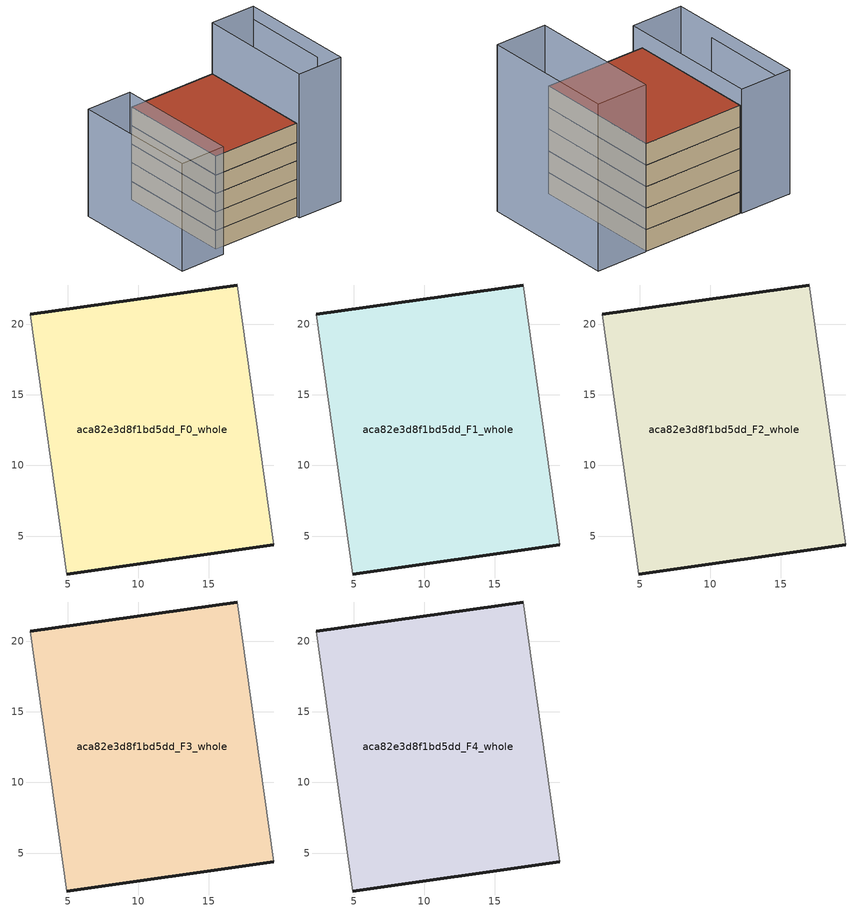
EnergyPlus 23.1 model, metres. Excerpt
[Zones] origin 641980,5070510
aca82e3d8f1bd5dd_F0_whole
 floor ground (EU_floor_Construction): 19.6,4.37 17.02,22.79 2.33,20.73 4.91,2.31 z0
 wall outside (EU_wall_Construction): 2.33,20.73 17.02,22.79 / 19.6,4.37 4.91,2.31 z0:3
 wall adiabatic (EU_wall_Construction): 17.02,22.79 19.6,4.37 / 4.91,2.31 2.33,20.73 z0:3
aca82e3d8f1bd5dd_F1_whole
 floor to aca82e3d8f1bd5dd_F0_whole (EU_floor_Construction): 19.6,4.37 17.02,22.79 2.33,20.73 4.91,2.31 z3
 wall outside (EU_wall_Construction): 2.33,20.73 17.02,22.79 / 19.6,4.37 4.91,2.31 z3:6
 wall adiabatic (EU_wall_Construction): 17.02,22.79 19.6,4.37 / 4.91,2.31 2.33,20.73 z3:6
aca82e3d8f1bd5dd_F2_whole
 floor to aca82e3d8f1bd5dd_F1_whole (EU_floor_Construction): 19.6,4.37 17.02,22.79 2.33,20.73 4.91,2.31 z6
 wall outside (EU_wall_Construction): 2.33,20.73 17.02,22.79 / 19.6,4.37 4.91,2.31 z6:9
 wall adiabatic (EU_wall_Construction): 17.02,22.79 19.6,4.37 / 4.91,2.31 2.33,20.73 z6:9
aca82e3d8f1bd5dd_F3_whole
 floor to aca82e3d8f1bd5dd_F2_whole (EU_floor_Construction): 19.6,4.37 17.02,22.79 2.33,20.73 4.91,2.31 z9
 wall outside (EU_wall_Construction): 2.33,20.73 17.02,22.79 / 19.6,4.37 4.91,2.31 z9:12
 wall adiabatic (EU_wall_Construction): 17.02,22.79 19.6,4.37 / 4.91,2.31 2.33,20.73 z9:12
aca82e3d8f1bd5dd_F4_whole
 floor to aca82e3d8f1bd5dd_F3_whole (EU_floor_Construction): 19.6,4.37 17.02,22.79 2.33,20.73 4.91,2.31 z12
 wall outside (EU_wall_Construction): 2.33,20.73 17.02,22.79 / 19.6,4.37 4.91,2.31 z12:15
 wall adiabatic (EU_wall_Construction): 17.02,22.79 19.6,4.37 / 4.91,2.31 2.33,20.73 z12:15
 roof outside (EU_roof_Construction): 17.02,22.79 19.6,4.37 4.91,2.31 2.33,20.73 z15
shading: 2.18,20.93 5.11,0.57 / 5.11,0.57 -2.38,-0.51 / -2.38,-0.51 -5.31,19.85 / -5.31,19.85 2.18,20.93 z0:17.3; 19.71,3.82 17.07,22.86 / 17.07,22.86 24.52,23.89 / 24.52,23.89 27.16,4.85 / 27.16,4.85 19.71,3.82 z0:23.2; 26.4,9.85 24.5,23.87 z0:21.1; -5.22,19.9 -3.21,5.29 z0:15.4
[Building]
EU S2 Campaign: North Axis=0; Terrain=City; Solar Distribution=FullExterior
[Site:Location]
Lyon-Bron: Latitude=45.75; Longitude=5; Time Zone=1; Elevation=198
[SizingPeriod:WeatherFileDays]
AnnualSizingPeriod: Begin Month=1; Begin Day of Month=1; End Month=12; End Day of Month=31; Day of Week for Start Day=Monday; Use Weather File Daylight Saving Period=No; Use Weather File Rain and Snow Indicators=No
[MATERIAL]
EU_InternalMass_Material: Roughness=MediumRough; Thickness=0.1; Conductivity=1; Density=1800; Specific Heat=900; Thermal Absorptance=0.9; Solar Absorptance=0.7; Visible Absorptance=0.7
[MATERIAL:NOMASS] Roughness=MediumRough; Thermal Absorptance=0.9; Solar Absorptance=0.7; Visible Absorptance=0.7
Name | Thermal Resistance
EU_wall_NoMass | 0.776494
EU_roof_NoMass | 0.486893
EU_floor_NoMass | 0.421597
[CONSTRUCTION]
EU_wall_Construction: EU_wall_NoMass
EU_roof_Construction: EU_roof_NoMass
EU_floor_Construction: EU_floor_NoMass
EU_InternalMass_Construction: EU_InternalMass_Material
[ZONE] Type=1; Multiplier=1; Ceiling Height=autocalculate; Volume=827.867; Floor Area=autocalculate; Part of Total Floor Area=Yes
aca82e3d8f1bd5dd_F0_whole; aca82e3d8f1bd5dd_F1_whole; aca82e3d8f1bd5dd_F2_whole; aca82e3d8f1bd5dd_F3_whole; aca82e3d8f1bd5dd_F4_whole
[INTERNALMASS] Construction=EU_InternalMass_Construction; Surface Area=275.956
Name | Zone or ZoneList
aca82e3d8f1bd5dd_F0_whole_EU_InternalMass | aca82e3d8f1bd5dd_F0_whole
aca82e3d8f1bd5dd_F1_whole_EU_InternalMass | aca82e3d8f1bd5dd_F1_whole
aca82e3d8f1bd5dd_F2_whole_EU_InternalMass | aca82e3d8f1bd5dd_F2_whole
aca82e3d8f1bd5dd_F3_whole_EU_InternalMass | aca82e3d8f1bd5dd_F3_whole
aca82e3d8f1bd5dd_F4_whole_EU_InternalMass | aca82e3d8f1bd5dd_F4_whole
[OTHEREQUIPMENT] Fuel Type=Electricity; Design Level Calculation Method=Watts/Area; Power per Zone Floor Area=1; Fraction Latent=0; Fraction Radiant=0; Fraction Lost=0; Carbon Dioxide Generation Rate=0; EndUse Subcategory=EU_Step8_InternalGains
Name | Zone or ZoneList or Space or SpaceList | Schedule
EU_Step8_InternalGain_aca82e3d8f1bd5dd_F0_whole_f000 | aca82e3d8f1bd5dd_F0_whole | EU_Step8_GainSchedule_aca82e3d8f1bd5dd_F0_whole_f000
EU_Step8_InternalGain_aca82e3d8f1bd5dd_F1_whole_f000 | aca82e3d8f1bd5dd_F1_whole | EU_Step8_GainSchedule_aca82e3d8f1bd5dd_F1_whole_f000
EU_Step8_InternalGain_aca82e3d8f1bd5dd_F2_whole_f000 | aca82e3d8f1bd5dd_F2_whole | EU_Step8_GainSchedule_aca82e3d8f1bd5dd_F2_whole_f000
EU_Step8_InternalGain_aca82e3d8f1bd5dd_F3_whole_f000 | aca82e3d8f1bd5dd_F3_whole | EU_Step8_GainSchedule_aca82e3d8f1bd5dd_F3_whole_f000
EU_Step8_InternalGain_aca82e3d8f1bd5dd_F4_whole_f000 | aca82e3d8f1bd5dd_F4_whole | EU_Step8_GainSchedule_aca82e3d8f1bd5dd_F4_whole_f000
[ZONEVENTILATION:DESIGNFLOWRATE] Schedule=EU_AlwaysOn; Design Flow Rate Calculation Method=AirChanges/Hour; Air Changes per Hour=0.693814; Ventilation Type=Natural; Fan Pressure Rise=0; Fan Total Efficiency=1; Constant Term Coefficient=1; Temperature Term Coefficient=0; Velocity Term Coefficient=0; Velocity Squared Term Coefficient=0; Minimum Indoor Temperature=-100; Maximum Indoor Temperature=100; Delta Temperature=-100; Minimum Outdoor Temperature=-100; Maximum Outdoor Temperature=100; Maximum Wind Speed=40
Name | Zone or ZoneList or Space or SpaceList
EU_ConstantAir_aca82e3d8f1bd5dd_F0_whole | aca82e3d8f1bd5dd_F0_whole
EU_ConstantAir_aca82e3d8f1bd5dd_F1_whole | aca82e3d8f1bd5dd_F1_whole
EU_ConstantAir_aca82e3d8f1bd5dd_F2_whole | aca82e3d8f1bd5dd_F2_whole
EU_ConstantAir_aca82e3d8f1bd5dd_F3_whole | aca82e3d8f1bd5dd_F3_whole
EU_ConstantAir_aca82e3d8f1bd5dd_F4_whole | aca82e3d8f1bd5dd_F4_whole
[HVACTEMPLATE:THERMOSTAT] Constant Heating Setpoint=20; Constant Cooling Setpoint=50
EU_HeatOnly_aca82e3d8f1bd5dd_F0_whole; EU_HeatOnly_aca82e3d8f1bd5dd_F1_whole; EU_HeatOnly_aca82e3d8f1bd5dd_F2_whole; EU_HeatOnly_aca82e3d8f1bd5dd_F3_whole; EU_HeatOnly_aca82e3d8f1bd5dd_F4_whole
[HVACTEMPLATE:ZONE:IDEALLOADSAIRSYSTEM] System Availability Schedule=EU_AlwaysOn; Maximum Heating Supply Air Temperature=50; Minimum Cooling Supply Air Temperature=13; Maximum Heating Supply Air Humidity Ratio=0.0156; Minimum Cooling Supply Air Humidity Ratio=0.0077; Heating Limit=NoLimit; Cooling Limit=NoLimit; Heating Availability Schedule=EU_AlwaysOn; Cooling Availability Schedule=EU_CoolingOff; Dehumidification Control Type=ConstantSensibleHeatRatio; Cooling Sensible Heat Ratio=0.7; Dehumidification Setpoint=60; Humidification Control Type=None; Humidification Setpoint=30; Outdoor Air Method=None; Outdoor Air Flow Rate per Person=0.00944; Outdoor Air Flow Rate per Zone Floor Area=0; Outdoor Air Flow Rate per Zone=0; Demand Controlled Ventilation Type=None; Outdoor Air Economizer Type=NoEconomizer; Heat Recovery Type=None; Sensible Heat Recovery Effectiveness=0.7; Latent Heat Recovery Effectiveness=0.65
Name | Template Thermostat
aca82e3d8f1bd5dd_F0_whole | EU_HeatOnly_aca82e3d8f1bd5dd_F0_whole
aca82e3d8f1bd5dd_F1_whole | EU_HeatOnly_aca82e3d8f1bd5dd_F1_whole
aca82e3d8f1bd5dd_F2_whole | EU_HeatOnly_aca82e3d8f1bd5dd_F2_whole
aca82e3d8f1bd5dd_F3_whole | EU_HeatOnly_aca82e3d8f1bd5dd_F3_whole
aca82e3d8f1bd5dd_F4_whole | EU_HeatOnly_aca82e3d8f1bd5dd_F4_whole
[SIZING:ZONE] Zone Cooling Design Supply Air Temperature Input Method=SupplyAirTemperature; Zone Cooling Design Supply Air Temperature=13; Zone Heating Design Supply Air Temperature Input Method=SupplyAirTemperature; Zone Heating Design Supply Air Temperature=50; Zone Cooling Design Supply Air Humidity Ratio=0.008; Zone Heating Design Supply Air Humidity Ratio=0.008; Cooling Design Air Flow Method=DesignDay; Cooling Design Air Flow Rate=0; Cooling Minimum Air Flow per Zone Floor Area=0.000762; Cooling Minimum Air Flow=0; Cooling Minimum Air Flow Fraction=0.2; Heating Design Air Flow Method=DesignDay; Heating Design Air Flow Rate=0; Heating Maximum Air Flow per Zone Floor Area=0.002032; Heating Maximum Air Flow=0.141576; Heating Maximum Air Flow Fraction=0.3; Account for Dedicated Outdoor Air System=No; Dedicated Outdoor Air System Control Strategy=NeutralSupplyAir; Dedicated Outdoor Air Low Setpoint Temperature for Design=autosize; Dedicated Outdoor Air High Setpoint Temperature for Design=autosize; Zone Load Sizing Method=Sensible Load Only No Latent Load; Zone Latent Cooling Design Supply Air Humidity Ratio Input Method=HumidityRatioDifference; Zone Cooling Design Supply Air Humidity Ratio Difference=0.005; Zone Latent Heating Design Supply Air Humidity Ratio Input Method=HumidityRatioDifference; Zone Humidification Design Supply Air Humidity Ratio Difference=0.005
aca82e3d8f1bd5dd_F0_whole; aca82e3d8f1bd5dd_F1_whole; aca82e3d8f1bd5dd_F2_whole; aca82e3d8f1bd5dd_F3_whole; aca82e3d8f1bd5dd_F4_whole
[SCHEDULE:CONSTANT]
Name | Hourly Value
EU_AlwaysOn | 1
EU_CoolingOff | 0
[SCHEDULE:FILE] Column Number=1; Rows to Skip at Top=0; Number of Hours of Data=8760; Column Separator=Comma; Interpolate to Timestep=No; Minutes per Item=60; Adjust Schedule for Daylight Savings=Yes
Name | File
EU_Step8_GainSchedule_aca82e3d8f1bd5dd_F0_whole_f000 | ../../schedules/aca82e3d8f1bd5dd/aca82e3d8f1bd5dd_F0_whole_f000_gain.csv
EU_Step8_GainSchedule_aca82e3d8f1bd5dd_F1_whole_f000 | ../../schedules/aca82e3d8f1bd5dd/aca82e3d8f1bd5dd_F1_whole_f000_gain.csv
EU_Step8_GainSchedule_aca82e3d8f1bd5dd_F2_whole_f000 | ../../schedules/aca82e3d8f1bd5dd/aca82e3d8f1bd5dd_F2_whole_f000_gain.csv
EU_Step8_GainSchedule_aca82e3d8f1bd5dd_F3_whole_f000 | ../../schedules/aca82e3d8f1bd5dd/aca82e3d8f1bd5dd_F3_whole_f000_gain.csv
EU_Step8_GainSchedule_aca82e3d8f1bd5dd_F4_whole_f000 | ../../schedules/aca82e3d8f1bd5dd/aca82e3d8f1bd5dd_F4_whole_f000_gain.csv
